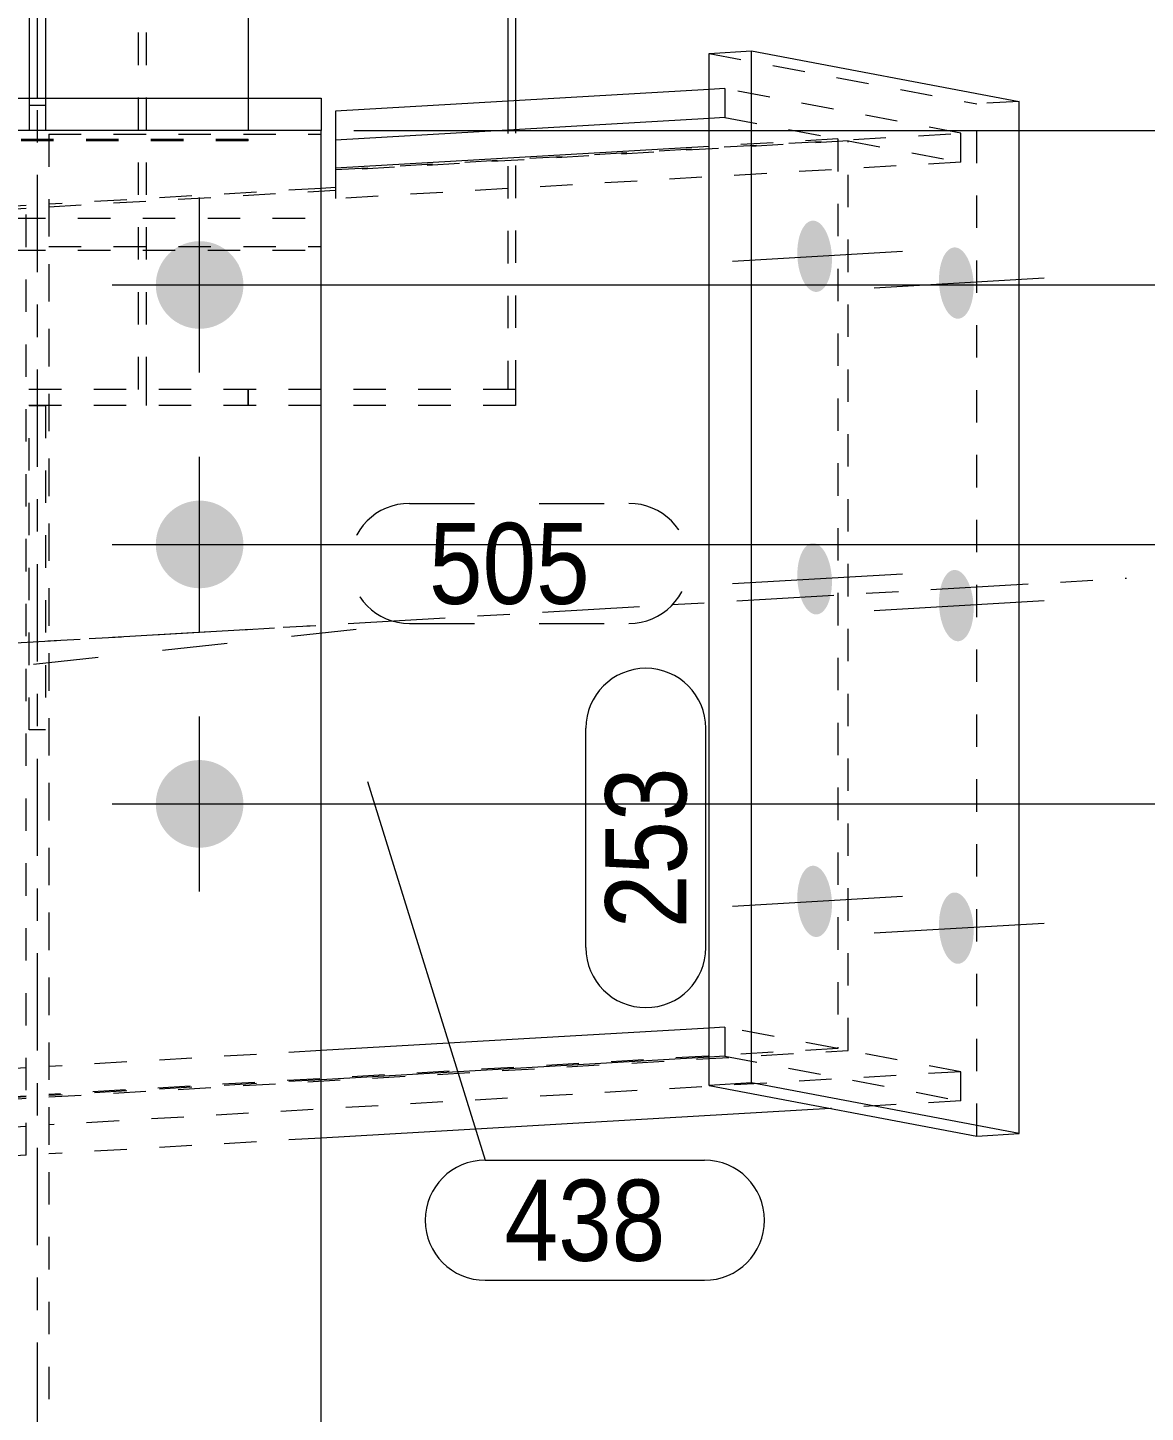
# Model space of a CAD drawing. Header units: millimetres. Extents: x 2 to 579, y 0 to 825.
# Drawn here: x 74.15 to 108.6, y 646.71 to 689.4 of the extents above; entities that cross this region are included whole.
import ezdxf

# ---------------------------------------------------------------- set-up
doc = ezdxf.new("R2010")
doc.units = ezdxf.units.MM
for name, pattern in [('XKITLINE00', [0]), ('XKITLINE01', [4, 1, -1, 1, -1]), ('XKITLINE02', [4, 2, -2]), ('XKITLINE03', [6, 3, -1, 1, -1])]:
    doc.linetypes.add(name, pattern=pattern)
for name, color, linetype, lineweight in [('Bolt', 3, 'Continuous', 0), ('Dimensions', 7, 'Continuous', 0), ('Part', 2, 'Continuous', 0), ('PartMark', 7, 'Continuous', 0)]:
    doc.layers.add(name, color=color, linetype=linetype, lineweight=lineweight)
doc.styles.add('ARIAL', font='ARIAL.TTF')

# ---------------------------------------------------------------- blocks, each defined once
blk = doc.blocks.new('*A41')
at = {"layer": 'Bolt'}
for points in [[(78.1, 681.499), (78.102, 681.532), (78.104, 681.566), (78.107, 681.599), (78.11, 681.631), (78.115, 681.664), (78.12, 681.697), (78.126, 681.73), (78.133, 681.762), (78.14, 681.794), (78.149, 681.826), (78.158, 681.858), (78.168, 681.89), (78.179, 681.921), (78.19, 681.952), (78.203, 681.983), (78.216, 682.013), (78.23, 682.043), (78.244, 682.073), (78.259, 682.103), (78.275, 682.132), (78.292, 682.16), (78.309, 682.188), (78.328, 682.216), (78.346, 682.244), (78.366, 682.27), (78.386, 682.297), (78.406, 682.323), (78.428, 682.348), (78.45, 682.373), (78.472, 682.397), (78.495, 682.421), (78.519, 682.444), (78.543, 682.466), (78.568, 682.488), (78.594, 682.51), (78.619, 682.53), (78.646, 682.551), (78.673, 682.57), (78.7, 682.589), (78.728, 682.607), (78.756, 682.624), (78.785, 682.641), (78.814, 682.657), (78.843, 682.672), (78.873, 682.687), (78.903, 682.7), (78.933, 682.713), (78.964, 682.726), (78.995, 682.737), (79.027, 682.748), (79.058, 682.758), (79.09, 682.767), (79.122, 682.776), (79.154, 682.783), (79.187, 682.79), (79.219, 682.796), (79.252, 682.802), (79.285, 682.806), (79.318, 682.81), (79.351, 682.813), (79.384, 682.815), (79.417, 682.816), (79.45, 682.816), (79.483, 682.816), (79.516, 682.815), (79.549, 682.813), (79.582, 682.81), (79.615, 682.806), (79.648, 682.802), (79.681, 682.796), (79.713, 682.79), (79.746, 682.783), (79.778, 682.776), (79.81, 682.767), (79.842, 682.758), (79.873, 682.748), (79.905, 682.737), (79.936, 682.726), (79.967, 682.713), (79.997, 682.7), (80.027, 682.687), (80.057, 682.672), (80.086, 682.657), (80.115, 682.641), (80.144, 682.624), (80.172, 682.607), (80.2, 682.589), (80.227, 682.57), (80.254, 682.551), (80.281, 682.53), (80.306, 682.51), (80.332, 682.488), (80.357, 682.466), (80.381, 682.444), (80.405, 682.421), (80.428, 682.397), (80.45, 682.373), (80.472, 682.348), (80.494, 682.323), (80.514, 682.297), (80.534, 682.27), (80.554, 682.244), (80.572, 682.216), (80.591, 682.188), (80.608, 682.16), (80.625, 682.132), (80.641, 682.103), (80.656, 682.073), (80.67, 682.043), (80.684, 682.013), (80.697, 681.983), (80.71, 681.952), (80.721, 681.921), (80.732, 681.89), (80.742, 681.858), (80.751, 681.826), (80.76, 681.794), (80.767, 681.762), (80.774, 681.73), (80.78, 681.697), (80.785, 681.664), (80.79, 681.631), (80.793, 681.599), (80.796, 681.566), (80.798, 681.532), (80.8, 681.499), (80.8, 681.466), (80.8, 681.433), (80.798, 681.4), (80.796, 681.367), (80.793, 681.334), (80.79, 681.301), (80.785, 681.268), (80.78, 681.235), (80.774, 681.203), (80.767, 681.17), (80.76, 681.138), (80.751, 681.106), (80.742, 681.074), (80.732, 681.043), (80.721, 681.011), (80.71, 680.98), (80.697, 680.95), (80.684, 680.919), (80.67, 680.889), (80.656, 680.859), (80.641, 680.83), (80.625, 680.801), (80.608, 680.772), (80.591, 680.744), (80.572, 680.716), (80.554, 680.689), (80.534, 680.662), (80.514, 680.636), (80.494, 680.61), (80.472, 680.584), (80.45, 680.56), (80.428, 680.535), (80.405, 680.512), (80.381, 680.488), (80.357, 680.466), (80.332, 680.444), (80.306, 680.423), (80.281, 680.402), (80.254, 680.382), (80.227, 680.362), (80.2, 680.344), (80.172, 680.326), (80.144, 680.308), (80.115, 680.292), (80.086, 680.276), (80.057, 680.26), (80.027, 680.246), (79.997, 680.232), (79.967, 680.219), (79.936, 680.207), (79.905, 680.195), (79.873, 680.184), (79.842, 680.174), (79.81, 680.165), (79.778, 680.157), (79.746, 680.149), (79.713, 680.142), (79.681, 680.136), (79.648, 680.131), (79.615, 680.126), (79.582, 680.123), (79.549, 680.12), (79.516, 680.118), (79.483, 680.117), (79.45, 680.116), (79.417, 680.117), (79.384, 680.118), (79.351, 680.12), (79.318, 680.123), (79.285, 680.126), (79.252, 680.131), (79.219, 680.136), (79.187, 680.142), (79.154, 680.149), (79.122, 680.157), (79.09, 680.165), (79.058, 680.174), (79.027, 680.184), (78.995, 680.195), (78.964, 680.207), (78.933, 680.219), (78.903, 680.232), (78.873, 680.246), (78.843, 680.26), (78.814, 680.276), (78.785, 680.292), (78.756, 680.308), (78.728, 680.326), (78.7, 680.344), (78.673, 680.362), (78.646, 680.382), (78.619, 680.402), (78.594, 680.423), (78.568, 680.444), (78.543, 680.466), (78.519, 680.488), (78.495, 680.512), (78.472, 680.535), (78.45, 680.56), (78.428, 680.584), (78.406, 680.61), (78.386, 680.636), (78.366, 680.662), (78.346, 680.689), (78.328, 680.716), (78.309, 680.744), (78.292, 680.772), (78.275, 680.801), (78.259, 680.83), (78.244, 680.859), (78.23, 680.889), (78.216, 680.919), (78.203, 680.95), (78.19, 680.98), (78.179, 681.011), (78.168, 681.043), (78.158, 681.074), (78.149, 681.106), (78.14, 681.138), (78.133, 681.17), (78.126, 681.203), (78.12, 681.235), (78.115, 681.268), (78.11, 681.301), (78.107, 681.334), (78.104, 681.367), (78.102, 681.4), (78.1, 681.433), (78.1, 681.466)], [(78.1, 673.499), (78.102, 673.532), (78.104, 673.566), (78.107, 673.599), (78.11, 673.631), (78.115, 673.664), (78.12, 673.697), (78.126, 673.73), (78.133, 673.762), (78.14, 673.794), (78.149, 673.826), (78.158, 673.858), (78.168, 673.89), (78.179, 673.921), (78.19, 673.952), (78.203, 673.983), (78.216, 674.013), (78.23, 674.043), (78.244, 674.073), (78.259, 674.103), (78.275, 674.132), (78.292, 674.16), (78.309, 674.188), (78.328, 674.216), (78.346, 674.244), (78.366, 674.27), (78.386, 674.297), (78.406, 674.323), (78.428, 674.348), (78.45, 674.373), (78.472, 674.397), (78.495, 674.421), (78.519, 674.444), (78.543, 674.466), (78.568, 674.488), (78.594, 674.51), (78.619, 674.53), (78.646, 674.551), (78.673, 674.57), (78.7, 674.589), (78.728, 674.607), (78.756, 674.624), (78.785, 674.641), (78.814, 674.657), (78.843, 674.672), (78.873, 674.687), (78.903, 674.7), (78.933, 674.713), (78.964, 674.726), (78.995, 674.737), (79.027, 674.748), (79.058, 674.758), (79.09, 674.767), (79.122, 674.776), (79.154, 674.783), (79.187, 674.79), (79.219, 674.796), (79.252, 674.802), (79.285, 674.806), (79.318, 674.81), (79.351, 674.813), (79.384, 674.815), (79.417, 674.816), (79.45, 674.816), (79.483, 674.816), (79.516, 674.815), (79.549, 674.813), (79.582, 674.81), (79.615, 674.806), (79.648, 674.802), (79.681, 674.796), (79.713, 674.79), (79.746, 674.783), (79.778, 674.776), (79.81, 674.767), (79.842, 674.758), (79.873, 674.748), (79.905, 674.737), (79.936, 674.726), (79.967, 674.713), (79.997, 674.7), (80.027, 674.687), (80.057, 674.672), (80.086, 674.657), (80.115, 674.641), (80.144, 674.624), (80.172, 674.607), (80.2, 674.589), (80.227, 674.57), (80.254, 674.551), (80.281, 674.53), (80.306, 674.51), (80.332, 674.488), (80.357, 674.466), (80.381, 674.444), (80.405, 674.421), (80.428, 674.397), (80.45, 674.373), (80.472, 674.348), (80.494, 674.323), (80.514, 674.297), (80.534, 674.27), (80.554, 674.244), (80.572, 674.216), (80.591, 674.188), (80.608, 674.16), (80.625, 674.132), (80.641, 674.103), (80.656, 674.073), (80.67, 674.043), (80.684, 674.013), (80.697, 673.983), (80.71, 673.952), (80.721, 673.921), (80.732, 673.89), (80.742, 673.858), (80.751, 673.826), (80.76, 673.794), (80.767, 673.762), (80.774, 673.73), (80.78, 673.697), (80.785, 673.664), (80.79, 673.631), (80.793, 673.599), (80.796, 673.566), (80.798, 673.532), (80.8, 673.499), (80.8, 673.466), (80.8, 673.433), (80.798, 673.4), (80.796, 673.367), (80.793, 673.334), (80.79, 673.301), (80.785, 673.268), (80.78, 673.235), (80.774, 673.203), (80.767, 673.17), (80.76, 673.138), (80.751, 673.106), (80.742, 673.074), (80.732, 673.043), (80.721, 673.011), (80.71, 672.98), (80.697, 672.95), (80.684, 672.919), (80.67, 672.889), (80.656, 672.859), (80.641, 672.83), (80.625, 672.801), (80.608, 672.772), (80.591, 672.744), (80.572, 672.716), (80.554, 672.689), (80.534, 672.662), (80.514, 672.636), (80.494, 672.61), (80.472, 672.584), (80.45, 672.56), (80.428, 672.535), (80.405, 672.512), (80.381, 672.488), (80.357, 672.466), (80.332, 672.444), (80.306, 672.423), (80.281, 672.402), (80.254, 672.382), (80.227, 672.362), (80.2, 672.344), (80.172, 672.326), (80.144, 672.308), (80.115, 672.292), (80.086, 672.276), (80.057, 672.26), (80.027, 672.246), (79.997, 672.232), (79.967, 672.219), (79.936, 672.207), (79.905, 672.195), (79.873, 672.184), (79.842, 672.174), (79.81, 672.165), (79.778, 672.157), (79.746, 672.149), (79.713, 672.142), (79.681, 672.136), (79.648, 672.131), (79.615, 672.126), (79.582, 672.123), (79.549, 672.12), (79.516, 672.118), (79.483, 672.117), (79.45, 672.116), (79.417, 672.117), (79.384, 672.118), (79.351, 672.12), (79.318, 672.123), (79.285, 672.126), (79.252, 672.131), (79.219, 672.136), (79.187, 672.142), (79.154, 672.149), (79.122, 672.157), (79.09, 672.165), (79.058, 672.174), (79.027, 672.184), (78.995, 672.195), (78.964, 672.207), (78.933, 672.219), (78.903, 672.232), (78.873, 672.246), (78.843, 672.26), (78.814, 672.276), (78.785, 672.292), (78.756, 672.308), (78.728, 672.326), (78.7, 672.344), (78.673, 672.362), (78.646, 672.382), (78.619, 672.402), (78.594, 672.423), (78.568, 672.444), (78.543, 672.466), (78.519, 672.488), (78.495, 672.512), (78.472, 672.535), (78.45, 672.56), (78.428, 672.584), (78.406, 672.61), (78.386, 672.636), (78.366, 672.662), (78.346, 672.689), (78.328, 672.716), (78.309, 672.744), (78.292, 672.772), (78.275, 672.801), (78.259, 672.83), (78.244, 672.859), (78.23, 672.889), (78.216, 672.919), (78.203, 672.95), (78.19, 672.98), (78.179, 673.011), (78.168, 673.043), (78.158, 673.074), (78.149, 673.106), (78.14, 673.138), (78.133, 673.17), (78.126, 673.203), (78.12, 673.235), (78.115, 673.268), (78.11, 673.301), (78.107, 673.334), (78.104, 673.367), (78.102, 673.4), (78.1, 673.433), (78.1, 673.466)], [(78.1, 665.499), (78.102, 665.532), (78.104, 665.566), (78.107, 665.599), (78.11, 665.631), (78.115, 665.664), (78.12, 665.697), (78.126, 665.73), (78.133, 665.762), (78.14, 665.794), (78.149, 665.826), (78.158, 665.858), (78.168, 665.89), (78.179, 665.921), (78.19, 665.952), (78.203, 665.983), (78.216, 666.013), (78.23, 666.043), (78.244, 666.073), (78.259, 666.103), (78.275, 666.132), (78.292, 666.16), (78.309, 666.188), (78.328, 666.216), (78.346, 666.244), (78.366, 666.27), (78.386, 666.297), (78.406, 666.323), (78.428, 666.348), (78.45, 666.373), (78.472, 666.397), (78.495, 666.421), (78.519, 666.444), (78.543, 666.466), (78.568, 666.488), (78.594, 666.51), (78.619, 666.53), (78.646, 666.551), (78.673, 666.57), (78.7, 666.589), (78.728, 666.607), (78.756, 666.624), (78.785, 666.641), (78.814, 666.657), (78.843, 666.672), (78.873, 666.687), (78.903, 666.7), (78.933, 666.713), (78.964, 666.726), (78.995, 666.737), (79.027, 666.748), (79.058, 666.758), (79.09, 666.767), (79.122, 666.776), (79.154, 666.783), (79.187, 666.79), (79.219, 666.796), (79.252, 666.802), (79.285, 666.806), (79.318, 666.81), (79.351, 666.813), (79.384, 666.815), (79.417, 666.816), (79.45, 666.816), (79.483, 666.816), (79.516, 666.815), (79.549, 666.813), (79.582, 666.81), (79.615, 666.806), (79.648, 666.802), (79.681, 666.796), (79.713, 666.79), (79.746, 666.783), (79.778, 666.776), (79.81, 666.767), (79.842, 666.758), (79.873, 666.748), (79.905, 666.737), (79.936, 666.726), (79.967, 666.713), (79.997, 666.7), (80.027, 666.687), (80.057, 666.672), (80.086, 666.657), (80.115, 666.641), (80.144, 666.624), (80.172, 666.607), (80.2, 666.589), (80.227, 666.57), (80.254, 666.551), (80.281, 666.53), (80.306, 666.51), (80.332, 666.488), (80.357, 666.466), (80.381, 666.444), (80.405, 666.421), (80.428, 666.397), (80.45, 666.373), (80.472, 666.348), (80.494, 666.323), (80.514, 666.297), (80.534, 666.27), (80.554, 666.244), (80.572, 666.216), (80.591, 666.188), (80.608, 666.16), (80.625, 666.132), (80.641, 666.103), (80.656, 666.073), (80.67, 666.043), (80.684, 666.013), (80.697, 665.983), (80.71, 665.952), (80.721, 665.921), (80.732, 665.89), (80.742, 665.858), (80.751, 665.826), (80.76, 665.794), (80.767, 665.762), (80.774, 665.73), (80.78, 665.697), (80.785, 665.664), (80.79, 665.631), (80.793, 665.599), (80.796, 665.566), (80.798, 665.532), (80.8, 665.499), (80.8, 665.466), (80.8, 665.433), (80.798, 665.4), (80.796, 665.367), (80.793, 665.334), (80.79, 665.301), (80.785, 665.268), (80.78, 665.235), (80.774, 665.203), (80.767, 665.17), (80.76, 665.138), (80.751, 665.106), (80.742, 665.074), (80.732, 665.043), (80.721, 665.011), (80.71, 664.98), (80.697, 664.95), (80.684, 664.919), (80.67, 664.889), (80.656, 664.859), (80.641, 664.83), (80.625, 664.801), (80.608, 664.772), (80.591, 664.744), (80.572, 664.716), (80.554, 664.689), (80.534, 664.662), (80.514, 664.636), (80.494, 664.61), (80.472, 664.584), (80.45, 664.56), (80.428, 664.535), (80.405, 664.512), (80.381, 664.488), (80.357, 664.466), (80.332, 664.444), (80.306, 664.423), (80.281, 664.402), (80.254, 664.382), (80.227, 664.362), (80.2, 664.344), (80.172, 664.326), (80.144, 664.308), (80.115, 664.292), (80.086, 664.276), (80.057, 664.26), (80.027, 664.246), (79.997, 664.232), (79.967, 664.219), (79.936, 664.207), (79.905, 664.195), (79.873, 664.184), (79.842, 664.174), (79.81, 664.165), (79.778, 664.157), (79.746, 664.149), (79.713, 664.142), (79.681, 664.136), (79.648, 664.131), (79.615, 664.126), (79.582, 664.123), (79.549, 664.12), (79.516, 664.118), (79.483, 664.117), (79.45, 664.116), (79.417, 664.117), (79.384, 664.118), (79.351, 664.12), (79.318, 664.123), (79.285, 664.126), (79.252, 664.131), (79.219, 664.136), (79.187, 664.142), (79.154, 664.149), (79.122, 664.157), (79.09, 664.165), (79.058, 664.174), (79.027, 664.184), (78.995, 664.195), (78.964, 664.207), (78.933, 664.219), (78.903, 664.232), (78.873, 664.246), (78.843, 664.26), (78.814, 664.276), (78.785, 664.292), (78.756, 664.308), (78.728, 664.326), (78.7, 664.344), (78.673, 664.362), (78.646, 664.382), (78.619, 664.402), (78.594, 664.423), (78.568, 664.444), (78.543, 664.466), (78.519, 664.488), (78.495, 664.512), (78.472, 664.535), (78.45, 664.56), (78.428, 664.584), (78.406, 664.61), (78.386, 664.636), (78.366, 664.662), (78.346, 664.689), (78.328, 664.716), (78.309, 664.744), (78.292, 664.772), (78.275, 664.801), (78.259, 664.83), (78.244, 664.859), (78.23, 664.889), (78.216, 664.919), (78.203, 664.95), (78.19, 664.98), (78.179, 665.011), (78.168, 665.043), (78.158, 665.074), (78.149, 665.106), (78.14, 665.138), (78.133, 665.17), (78.126, 665.203), (78.12, 665.235), (78.115, 665.268), (78.11, 665.301), (78.107, 665.334), (78.104, 665.367), (78.102, 665.4), (78.1, 665.433), (78.1, 665.466)]]:
    blk.add_hatch(color=3, dxfattribs=at).paths.add_polyline_path(points, flags=17)
at = {"layer": 'Bolt', "color": 3, "linetype": 'XKITLINE00', "lineweight": 0}
for p, q in [((79.45, 678.766), (79.45, 684.166)), ((76.75, 681.466), (82.15, 681.466)), ((79.45, 670.766), (79.45, 676.166)), ((76.75, 673.466), (82.15, 673.466)), ((79.45, 662.766), (79.45, 668.166)), ((76.75, 665.466), (82.15, 665.466))]:
    blk.add_line(p, q, dxfattribs=at)
blk = doc.blocks.new('*A52')
at = {"layer": 'Bolt'}
for points in [[(97.876, 682.374), (97.875, 682.428), (97.875, 682.481), (97.877, 682.535), (97.879, 682.588), (97.883, 682.64), (97.888, 682.692), (97.895, 682.742), (97.903, 682.792), (97.911, 682.841), (97.922, 682.889), (97.933, 682.935), (97.945, 682.98), (97.959, 683.023), (97.973, 683.065), (97.989, 683.105), (98.006, 683.144), (98.023, 683.18), (98.042, 683.214), (98.061, 683.247), (98.082, 683.277), (98.103, 683.305), (98.125, 683.33), (98.147, 683.353), (98.17, 683.374), (98.194, 683.393), (98.218, 683.408), (98.243, 683.422), (98.268, 683.432), (98.293, 683.441), (98.319, 683.446), (98.345, 683.449), (98.371, 683.449), (98.397, 683.447), (98.423, 683.441), (98.45, 683.434), (98.476, 683.423), (98.502, 683.411), (98.527, 683.395), (98.553, 683.377), (98.578, 683.357), (98.602, 683.334), (98.627, 683.308), (98.65, 683.281), (98.673, 683.251), (98.696, 683.219), (98.718, 683.185), (98.739, 683.149), (98.759, 683.111), (98.778, 683.071), (98.797, 683.03), (98.814, 682.986), (98.831, 682.942), (98.846, 682.896), (98.861, 682.848), (98.874, 682.799), (98.886, 682.75), (98.898, 682.699), (98.908, 682.647), (98.916, 682.595), (98.924, 682.542), (98.93, 682.489), (98.935, 682.435), (98.939, 682.382), (98.941, 682.328), (98.943, 682.274), (98.943, 682.22), (98.941, 682.167), (98.939, 682.114), (98.935, 682.061), (98.93, 682.01), (98.923, 681.959), (98.915, 681.909), (98.907, 681.86), (98.896, 681.813), (98.885, 681.766), (98.873, 681.721), (98.859, 681.678), (98.845, 681.636), (98.829, 681.596), (98.812, 681.558), (98.795, 681.521), (98.776, 681.487), (98.757, 681.455), (98.736, 681.425), (98.715, 681.397), (98.693, 681.371), (98.671, 681.348), (98.648, 681.327), (98.624, 681.309), (98.6, 681.293), (98.575, 681.28), (98.55, 681.269), (98.525, 681.261), (98.499, 681.255), (98.473, 681.253), (98.447, 681.252), (98.421, 681.255), (98.394, 681.26), (98.368, 681.268), (98.342, 681.278), (98.316, 681.291), (98.291, 681.306), (98.265, 681.324), (98.24, 681.345), (98.216, 681.368), (98.191, 681.393), (98.168, 681.42), (98.145, 681.45), (98.122, 681.482), (98.1, 681.516), (98.079, 681.552), (98.059, 681.59), (98.04, 681.63), (98.021, 681.672), (98.004, 681.715), (97.987, 681.76), (97.972, 681.806), (97.957, 681.853), (97.944, 681.902), (97.931, 681.952), (97.92, 682.002), (97.91, 682.054), (97.902, 682.106), (97.894, 682.159), (97.888, 682.212), (97.883, 682.266), (97.879, 682.32)], [(102.244, 681.548), (102.243, 681.602), (102.243, 681.656), (102.244, 681.709), (102.247, 681.762), (102.251, 681.815), (102.256, 681.866), (102.263, 681.917), (102.27, 681.967), (102.279, 682.016), (102.289, 682.063), (102.301, 682.11), (102.313, 682.155), (102.326, 682.198), (102.341, 682.24), (102.357, 682.28), (102.373, 682.318), (102.391, 682.355), (102.41, 682.389), (102.429, 682.421), (102.449, 682.451), (102.471, 682.479), (102.492, 682.505), (102.515, 682.528), (102.538, 682.549), (102.562, 682.567), (102.586, 682.583), (102.611, 682.596), (102.636, 682.607), (102.661, 682.615), (102.687, 682.621), (102.713, 682.623), (102.739, 682.624), (102.765, 682.621), (102.791, 682.616), (102.817, 682.608), (102.844, 682.598), (102.869, 682.585), (102.895, 682.57), (102.92, 682.552), (102.946, 682.531), (102.97, 682.508), (102.994, 682.483), (103.018, 682.455), (103.041, 682.426), (103.064, 682.394), (103.085, 682.36), (103.106, 682.324), (103.127, 682.286), (103.146, 682.246), (103.164, 682.204), (103.182, 682.161), (103.198, 682.116), (103.214, 682.07), (103.229, 682.023), (103.242, 681.974), (103.254, 681.924), (103.265, 681.874), (103.275, 681.822), (103.284, 681.77), (103.292, 681.717), (103.298, 681.664), (103.303, 681.61), (103.307, 681.556), (103.309, 681.502), (103.31, 681.448), (103.31, 681.395), (103.309, 681.341), (103.306, 681.288), (103.302, 681.236), (103.297, 681.184), (103.291, 681.134), (103.283, 681.084), (103.274, 681.035), (103.264, 680.987), (103.253, 680.941), (103.241, 680.896), (103.227, 680.852), (103.212, 680.811), (103.197, 680.771), (103.18, 680.732), (103.162, 680.696), (103.144, 680.662), (103.124, 680.629), (103.104, 680.599), (103.083, 680.571), (103.061, 680.546), (103.039, 680.523), (103.015, 680.502), (102.992, 680.483), (102.968, 680.468), (102.943, 680.454), (102.918, 680.444), (102.892, 680.435), (102.867, 680.43), (102.841, 680.427), (102.815, 680.427), (102.788, 680.429), (102.762, 680.434), (102.736, 680.442), (102.71, 680.453), (102.684, 680.465), (102.658, 680.481), (102.633, 680.499), (102.608, 680.519), (102.583, 680.542), (102.559, 680.568), (102.535, 680.595), (102.512, 680.625), (102.49, 680.657), (102.468, 680.691), (102.447, 680.727), (102.427, 680.765), (102.408, 680.805), (102.389, 680.846), (102.372, 680.89), (102.355, 680.934), (102.339, 680.98), (102.325, 681.028), (102.312, 681.077), (102.299, 681.126), (102.288, 681.177), (102.278, 681.229), (102.269, 681.281), (102.262, 681.334), (102.256, 681.387), (102.251, 681.441), (102.247, 681.494)], [(97.876, 672.429), (97.875, 672.483), (97.875, 672.536), (97.877, 672.59), (97.879, 672.643), (97.883, 672.695), (97.888, 672.747), (97.895, 672.798), (97.903, 672.847), (97.911, 672.896), (97.922, 672.944), (97.933, 672.99), (97.945, 673.035), (97.959, 673.079), (97.973, 673.12), (97.989, 673.161), (98.006, 673.199), (98.023, 673.235), (98.042, 673.27), (98.061, 673.302), (98.082, 673.332), (98.103, 673.36), (98.125, 673.385), (98.147, 673.409), (98.17, 673.429), (98.194, 673.448), (98.218, 673.464), (98.243, 673.477), (98.268, 673.488), (98.293, 673.496), (98.319, 673.501), (98.345, 673.504), (98.371, 673.504), (98.397, 673.502), (98.423, 673.497), (98.45, 673.489), (98.476, 673.479), (98.502, 673.466), (98.527, 673.45), (98.553, 673.432), (98.578, 673.412), (98.602, 673.389), (98.627, 673.364), (98.65, 673.336), (98.673, 673.306), (98.696, 673.274), (98.718, 673.24), (98.739, 673.204), (98.759, 673.166), (98.778, 673.126), (98.797, 673.085), (98.814, 673.042), (98.831, 672.997), (98.846, 672.951), (98.861, 672.903), (98.874, 672.855), (98.886, 672.805), (98.898, 672.754), (98.908, 672.703), (98.916, 672.65), (98.924, 672.598), (98.93, 672.544), (98.935, 672.491), (98.939, 672.437), (98.941, 672.383), (98.943, 672.329), (98.943, 672.275), (98.941, 672.222), (98.939, 672.169), (98.935, 672.117), (98.93, 672.065), (98.923, 672.014), (98.915, 671.964), (98.907, 671.915), (98.896, 671.868), (98.885, 671.821), (98.873, 671.776), (98.859, 671.733), (98.845, 671.691), (98.829, 671.651), (98.812, 671.613), (98.795, 671.577), (98.776, 671.542), (98.757, 671.51), (98.736, 671.48), (98.715, 671.452), (98.693, 671.426), (98.671, 671.403), (98.648, 671.382), (98.624, 671.364), (98.6, 671.348), (98.575, 671.335), (98.55, 671.324), (98.525, 671.316), (98.499, 671.311), (98.473, 671.308), (98.447, 671.308), (98.421, 671.31), (98.394, 671.315), (98.368, 671.323), (98.342, 671.333), (98.316, 671.346), (98.291, 671.362), (98.265, 671.38), (98.24, 671.4), (98.216, 671.423), (98.191, 671.448), (98.168, 671.476), (98.145, 671.505), (98.122, 671.537), (98.1, 671.571), (98.079, 671.608), (98.059, 671.646), (98.04, 671.685), (98.021, 671.727), (98.004, 671.77), (97.987, 671.815), (97.972, 671.861), (97.957, 671.908), (97.944, 671.957), (97.931, 672.007), (97.92, 672.058), (97.91, 672.109), (97.902, 672.161), (97.894, 672.214), (97.888, 672.268), (97.883, 672.321), (97.879, 672.375)], [(102.244, 671.604), (102.243, 671.657), (102.243, 671.711), (102.244, 671.764), (102.247, 671.817), (102.251, 671.87), (102.256, 671.921), (102.263, 671.972), (102.27, 672.022), (102.279, 672.071), (102.289, 672.119), (102.301, 672.165), (102.313, 672.21), (102.326, 672.253), (102.341, 672.295), (102.357, 672.335), (102.373, 672.373), (102.391, 672.41), (102.41, 672.444), (102.429, 672.476), (102.449, 672.506), (102.471, 672.534), (102.492, 672.56), (102.515, 672.583), (102.538, 672.604), (102.562, 672.622), (102.586, 672.638), (102.611, 672.651), (102.636, 672.662), (102.661, 672.67), (102.687, 672.676), (102.713, 672.679), (102.739, 672.679), (102.765, 672.676), (102.791, 672.671), (102.817, 672.663), (102.844, 672.653), (102.869, 672.64), (102.895, 672.625), (102.92, 672.607), (102.946, 672.586), (102.97, 672.563), (102.994, 672.538), (103.018, 672.511), (103.041, 672.481), (103.064, 672.449), (103.085, 672.415), (103.106, 672.379), (103.127, 672.341), (103.146, 672.301), (103.164, 672.259), (103.182, 672.216), (103.198, 672.171), (103.214, 672.125), (103.229, 672.078), (103.242, 672.029), (103.254, 671.979), (103.265, 671.929), (103.275, 671.877), (103.284, 671.825), (103.292, 671.772), (103.298, 671.719), (103.303, 671.665), (103.307, 671.611), (103.309, 671.557), (103.31, 671.504), (103.31, 671.45), (103.309, 671.396), (103.306, 671.344), (103.302, 671.291), (103.297, 671.24), (103.291, 671.189), (103.283, 671.139), (103.274, 671.09), (103.264, 671.042), (103.253, 670.996), (103.241, 670.951), (103.227, 670.908), (103.212, 670.866), (103.197, 670.826), (103.18, 670.787), (103.162, 670.751), (103.144, 670.717), (103.124, 670.685), (103.104, 670.654), (103.083, 670.627), (103.061, 670.601), (103.039, 670.578), (103.015, 670.557), (102.992, 670.539), (102.968, 670.523), (102.943, 670.509), (102.918, 670.499), (102.892, 670.491), (102.867, 670.485), (102.841, 670.482), (102.815, 670.482), (102.788, 670.485), (102.762, 670.49), (102.736, 670.497), (102.71, 670.508), (102.684, 670.521), (102.658, 670.536), (102.633, 670.554), (102.608, 670.575), (102.583, 670.597), (102.559, 670.623), (102.535, 670.65), (102.512, 670.68), (102.49, 670.712), (102.468, 670.746), (102.447, 670.782), (102.427, 670.82), (102.408, 670.86), (102.389, 670.901), (102.372, 670.945), (102.355, 670.989), (102.339, 671.036), (102.325, 671.083), (102.312, 671.132), (102.299, 671.181), (102.288, 671.232), (102.278, 671.284), (102.269, 671.336), (102.262, 671.389), (102.256, 671.442), (102.251, 671.496), (102.247, 671.55)], [(97.876, 662.484), (97.875, 662.538), (97.875, 662.592), (97.877, 662.645), (97.879, 662.698), (97.883, 662.75), (97.888, 662.802), (97.895, 662.853), (97.903, 662.903), (97.911, 662.951), (97.922, 662.999), (97.933, 663.045), (97.945, 663.09), (97.959, 663.134), (97.973, 663.176), (97.989, 663.216), (98.006, 663.254), (98.023, 663.29), (98.042, 663.325), (98.061, 663.357), (98.082, 663.387), (98.103, 663.415), (98.125, 663.441), (98.147, 663.464), (98.17, 663.485), (98.194, 663.503), (98.218, 663.519), (98.243, 663.532), (98.268, 663.543), (98.293, 663.551), (98.319, 663.556), (98.345, 663.559), (98.371, 663.559), (98.397, 663.557), (98.423, 663.552), (98.45, 663.544), (98.476, 663.534), (98.502, 663.521), (98.527, 663.505), (98.553, 663.487), (98.578, 663.467), (98.602, 663.444), (98.627, 663.419), (98.65, 663.391), (98.673, 663.361), (98.696, 663.329), (98.718, 663.295), (98.739, 663.259), (98.759, 663.221), (98.778, 663.182), (98.797, 663.14), (98.814, 663.097), (98.831, 663.052), (98.846, 663.006), (98.861, 662.958), (98.874, 662.91), (98.886, 662.86), (98.898, 662.809), (98.908, 662.758), (98.916, 662.706), (98.924, 662.653), (98.93, 662.599), (98.935, 662.546), (98.939, 662.492), (98.941, 662.438), (98.943, 662.384), (98.943, 662.33), (98.941, 662.277), (98.939, 662.224), (98.935, 662.172), (98.93, 662.12), (98.923, 662.069), (98.915, 662.019), (98.907, 661.971), (98.896, 661.923), (98.885, 661.877), (98.873, 661.832), (98.859, 661.788), (98.845, 661.746), (98.829, 661.706), (98.812, 661.668), (98.795, 661.632), (98.776, 661.597), (98.757, 661.565), (98.736, 661.535), (98.715, 661.507), (98.693, 661.482), (98.671, 661.458), (98.648, 661.437), (98.624, 661.419), (98.6, 661.403), (98.575, 661.39), (98.55, 661.379), (98.525, 661.371), (98.499, 661.366), (98.473, 661.363), (98.447, 661.363), (98.421, 661.365), (98.394, 661.37), (98.368, 661.378), (98.342, 661.388), (98.316, 661.401), (98.291, 661.417), (98.265, 661.435), (98.24, 661.455), (98.216, 661.478), (98.191, 661.503), (98.168, 661.531), (98.145, 661.561), (98.122, 661.593), (98.1, 661.627), (98.079, 661.663), (98.059, 661.701), (98.04, 661.741), (98.021, 661.782), (98.004, 661.825), (97.987, 661.87), (97.972, 661.916), (97.957, 661.964), (97.944, 662.012), (97.931, 662.062), (97.92, 662.113), (97.91, 662.164), (97.902, 662.217), (97.894, 662.269), (97.888, 662.323), (97.883, 662.376), (97.879, 662.43)], [(102.244, 661.659), (102.243, 661.713), (102.243, 661.766), (102.244, 661.82), (102.247, 661.872), (102.251, 661.925), (102.256, 661.977), (102.263, 662.027), (102.27, 662.077), (102.279, 662.126), (102.289, 662.174), (102.301, 662.22), (102.313, 662.265), (102.326, 662.308), (102.341, 662.35), (102.357, 662.39), (102.373, 662.429), (102.391, 662.465), (102.41, 662.499), (102.429, 662.532), (102.449, 662.562), (102.471, 662.59), (102.492, 662.615), (102.515, 662.638), (102.538, 662.659), (102.562, 662.678), (102.586, 662.693), (102.611, 662.707), (102.636, 662.717), (102.661, 662.725), (102.687, 662.731), (102.713, 662.734), (102.739, 662.734), (102.765, 662.731), (102.791, 662.726), (102.817, 662.719), (102.844, 662.708), (102.869, 662.695), (102.895, 662.68), (102.92, 662.662), (102.946, 662.642), (102.97, 662.619), (102.994, 662.593), (103.018, 662.566), (103.041, 662.536), (103.064, 662.504), (103.085, 662.47), (103.106, 662.434), (103.127, 662.396), (103.146, 662.356), (103.164, 662.315), (103.182, 662.271), (103.198, 662.227), (103.214, 662.18), (103.229, 662.133), (103.242, 662.084), (103.254, 662.035), (103.265, 661.984), (103.275, 661.932), (103.284, 661.88), (103.292, 661.827), (103.298, 661.774), (103.303, 661.72), (103.307, 661.666), (103.309, 661.613), (103.31, 661.559), (103.31, 661.505), (103.309, 661.452), (103.306, 661.399), (103.302, 661.346), (103.297, 661.295), (103.291, 661.244), (103.283, 661.194), (103.274, 661.145), (103.264, 661.098), (103.253, 661.051), (103.241, 661.006), (103.227, 660.963), (103.212, 660.921), (103.197, 660.881), (103.18, 660.843), (103.162, 660.806), (103.144, 660.772), (103.124, 660.74), (103.104, 660.71), (103.083, 660.682), (103.061, 660.656), (103.039, 660.633), (103.015, 660.612), (102.992, 660.594), (102.968, 660.578), (102.943, 660.565), (102.918, 660.554), (102.892, 660.546), (102.867, 660.54), (102.841, 660.537), (102.815, 660.537), (102.788, 660.54), (102.762, 660.545), (102.736, 660.553), (102.71, 660.563), (102.684, 660.576), (102.658, 660.591), (102.633, 660.609), (102.608, 660.63), (102.583, 660.653), (102.559, 660.678), (102.535, 660.705), (102.512, 660.735), (102.49, 660.767), (102.468, 660.801), (102.447, 660.837), (102.427, 660.875), (102.408, 660.915), (102.389, 660.957), (102.372, 661), (102.355, 661.045), (102.339, 661.091), (102.325, 661.138), (102.312, 661.187), (102.299, 661.237), (102.288, 661.287), (102.278, 661.339), (102.269, 661.391), (102.262, 661.444), (102.256, 661.497), (102.251, 661.551), (102.247, 661.605)]]:
    blk.add_hatch(color=3, dxfattribs=at).paths.add_polyline_path(points, flags=17)
at = {"layer": 'Bolt', "color": 3, "linetype": 'XKITLINE00', "lineweight": 0}
for p, q in [((95.873, 682.203), (101.119, 682.509)), ((100.241, 681.378), (105.487, 681.683)), ((95.873, 672.258), (101.119, 672.564)), ((100.241, 671.433), (105.487, 671.738)), ((95.873, 662.313), (101.119, 662.619)), ((100.241, 661.488), (105.487, 661.793))]:
    blk.add_line(p, q, dxfattribs=at)
blk = doc.blocks.new('*A53')
at = {"layer": 'Part', "color": 7, "linetype": 'XKITLINE03', "lineweight": 0}
blk.add_line((74.45, 585.86), (74.45, 694.383), dxfattribs=at)
at = {"layer": 'Part', "color": 2, "linetype": 'XKITLINE00', "lineweight": 0}
for p, q in [((83.2, 686.229), (65.7, 686.229)), ((83.2, 585.86), (83.2, 686.229))]:
    blk.add_line(p, q, dxfattribs=at)
at = {"layer": 'Part', "color": 7, "linetype": 'XKITLINE01', "lineweight": 0}
for p, q in [((74.8, 686.113), (74.8, 585.86)), ((74.8, 686.113), (83.2, 686.113)), ((74.8, 682.653), (83.2, 682.653)), ((65.7, 682.537), (83.2, 682.537))]:
    blk.add_line(p, q, dxfattribs=at)
blk = doc.blocks.new('*A54')
at = {"layer": 'Part', "color": 7, "linetype": 'XKITLINE01', "lineweight": 0}
for p, q in [((80.95, 698.197), (77.567, 698.197)), ((77.567, 678.247), (77.567, 698.197)), ((77.809, 678.247), (77.809, 698.197)), ((88.948, 687.132), (88.948, 678.247)), ((89.19, 687.146), (89.19, 678.247)), ((89.19, 678.247), (77.567, 678.247))]:
    blk.add_line(p, q, dxfattribs=at)
at = {"layer": 'Part', "color": 2, "linetype": 'XKITLINE00', "lineweight": 0}
for p, q in [((89.19, 698.197), (80.95, 698.197)), ((88.948, 698.197), (88.948, 687.132)), ((89.19, 698.197), (89.19, 687.146))]:
    blk.add_line(p, q, dxfattribs=at)
blk = doc.blocks.new('*A55')
at = {"layer": 'Part', "color": 7, "linetype": 'XKITLINE01', "lineweight": 0}
for p, q in [((74.2, 667.747), (74.2, 677.748)), ((74.2, 677.748), (74.7, 677.748)), ((74.2, 677.747), (74.7, 677.747)), ((74.7, 677.748), (74.7, 667.747)), ((74.7, 667.747), (74.2, 667.747))]:
    blk.add_line(p, q, dxfattribs=at)
blk = doc.blocks.new('*A56')
at = {"layer": 'Part', "color": 7, "linetype": 'XKITLINE01', "lineweight": 0}
for p, q in [((89.19, 678.247), (67.95, 678.247)), ((67.95, 678.247), (67.95, 677.747)), ((67.95, 677.747), (67.95, 678.247)), ((77.809, 677.747), (77.809, 678.247)), ((80.95, 678.247), (80.95, 677.747)), ((80.95, 677.747), (80.95, 678.247)), ((89.19, 678.247), (89.19, 677.747)), ((89.19, 677.747), (67.95, 677.747))]:
    blk.add_line(p, q, dxfattribs=at)
blk = doc.blocks.new('*A57')
at = {"layer": 'Part', "color": 2, "linetype": 'XKITLINE00', "lineweight": 0}
for p, q in [((65.7, 687.223), (65.7, 686.229)), ((65.7, 687.223), (83.2, 687.223)), ((83.2, 687.223), (83.2, 686.229)), ((83.2, 686.229), (65.7, 686.229))]:
    blk.add_line(p, q, dxfattribs=at)
at = {"layer": 'Part', "color": 7, "linetype": 'XKITLINE01', "lineweight": 0}
for p, q in [((65.7, 686.229), (65.7, 682.537)), ((83.2, 682.537), (83.2, 686.229)), ((65.7, 683.531), (83.2, 683.531)), ((65.7, 682.537), (83.2, 682.537))]:
    blk.add_line(p, q, dxfattribs=at)
blk = doc.blocks.new('*A61')
at = {"layer": 'Part', "color": 2, "linetype": 'XKITLINE00', "lineweight": 0}
for p, q in [((67.95, 687.223), (67.95, 703.867)), ((67.95, 703.867), (80.95, 703.867)), ((80.95, 703.867), (80.95, 687.223))]:
    blk.add_line(p, q, dxfattribs=at)
at = {"layer": 'Part', "color": 7, "linetype": 'XKITLINE01', "lineweight": 0}
for p, q in [((67.95, 703.814), (80.95, 703.814)), ((67.95, 687.223), (67.95, 685.914)), ((80.95, 687.223), (80.95, 685.914)), ((67.95, 685.966), (80.95, 685.966)), ((67.95, 685.914), (67.95, 685.966)), ((80.95, 685.914), (67.95, 685.914)), ((80.95, 685.914), (80.95, 685.966))]:
    blk.add_line(p, q, dxfattribs=at)
blk = doc.blocks.new('*A62')
at = {"layer": 'Part', "color": 2, "linetype": 'XKITLINE00', "lineweight": 0}
for p, q in [((74.2, 695.911), (74.2, 687.223)), ((74.2, 695.911), (74.7, 695.911)), ((74.7, 695.911), (74.7, 687.223))]:
    blk.add_line(p, q, dxfattribs=at)
at = {"layer": 'Part', "color": 7, "linetype": 'XKITLINE01', "lineweight": 0}
for p, q in [((74.2, 687.223), (74.2, 685.966)), ((74.2, 687.015), (74.7, 687.015)), ((74.7, 687.223), (74.7, 685.966)), ((74.2, 685.966), (74.7, 685.966))]:
    blk.add_line(p, q, dxfattribs=at)
blk = doc.blocks.new('*A63')
at = {"layer": 'Part', "color": 2, "linetype": 'XKITLINE00', "lineweight": 0}
for p, q in [((95.156, 687.494), (83.637, 686.823)), ((83.637, 686.823), (83.637, 684.47)), ((95.156, 686.599), (83.637, 685.928)), ((95.156, 685.738), (83.637, 685.067)), ((83.637, 684.47), (83.2, 684.445)), ((95.156, 658.554), (83.2, 657.858)), ((95.156, 657.659), (83.2, 656.963)), ((98.898, 656.077), (83.2, 655.163))]:
    blk.add_line(p, q, dxfattribs=at)
at = {"layer": 'Part', "color": 7, "linetype": 'XKITLINE01', "lineweight": 0}
for p, q in [((95.642, 687.522), (95.156, 687.494)), ((102.921, 686.146), (95.642, 687.522)), ((95.642, 687.522), (95.642, 686.627)), ((95.642, 686.627), (95.156, 686.599)), ((95.642, 686.627), (99.124, 685.969)), ((83.637, 685.023), (102.921, 686.146)), ((102.921, 685.251), (102.921, 686.146)), ((99.439, 685.909), (83.637, 684.989)), ((99.124, 685.969), (95.156, 685.738)), ((99.124, 685.969), (99.124, 657.924)), ((99.439, 657.865), (99.439, 685.909)), ((99.439, 685.909), (102.921, 685.251)), ((102.921, 685.251), (83.637, 684.128)), ((83.2, 684.445), (74.8, 683.956)), ((74.8, 683.878), (83.637, 684.392)), ((83.637, 684.47), (83.637, 684.128)), ((74.8, 683.956), (74.8, 654.674)), ((95.642, 658.582), (95.156, 658.554)), ((99.124, 657.924), (95.642, 658.582)), ((95.642, 658.582), (95.642, 657.687)), ((99.124, 657.924), (74.8, 656.508)), ((74.8, 656.43), (99.439, 657.865)), ((83.2, 657.858), (74.8, 657.369)), ((95.642, 657.687), (95.156, 657.659)), ((95.642, 657.687), (102.921, 656.312)), ((102.921, 657.207), (99.439, 657.865)), ((102.921, 657.207), (74.8, 655.569)), ((102.921, 656.312), (102.921, 657.207)), ((83.2, 656.963), (74.8, 656.474)), ((102.921, 656.312), (98.898, 656.077)), ((83.2, 655.163), (74.8, 654.674))]:
    blk.add_line(p, q, dxfattribs=at)
at = {"layer": 'Part', "color": 7, "linetype": 'XKITLINE03', "lineweight": 0}
blk.add_line((66.057, 669.982), (108.025, 672.426), dxfattribs=at)
blk = doc.blocks.new('*A74')
at = {"layer": 'Part', "color": 2, "linetype": 'XKITLINE00', "lineweight": 0}
for p, q in [((45.961, 684.638), (65.262, 685.755)), ((65.262, 685.755), (65.262, 683.404)), ((45.961, 683.743), (65.262, 684.86)), ((45.961, 683.743), (45.961, 684.638)), ((49.428, 683.084), (65.262, 684)), ((49.428, 683.084), (45.961, 683.743)), ((49.428, 683.084), (49.428, 655.899)), ((65.7, 683.429), (65.262, 683.404)), ((65.7, 656.841), (45.961, 655.698)), ((65.7, 655.946), (45.961, 654.803)), ((45.961, 654.803), (45.961, 655.698)), ((53.208, 653.426), (45.961, 654.803)), ((65.7, 654.149), (53.208, 653.426))]:
    blk.add_line(p, q, dxfattribs=at)
at = {"layer": 'Part', "color": 7, "linetype": 'XKITLINE01', "lineweight": 0}
for p, q in [((45.961, 684.638), (53.208, 683.26)), ((53.208, 683.26), (65.262, 683.958)), ((49.742, 683.024), (65.262, 683.923)), ((65.262, 683.326), (74.1, 683.837)), ((74.1, 683.915), (65.7, 683.429)), ((74.1, 654.635), (74.1, 683.915)), ((53.208, 683.26), (53.208, 682.365)), ((65.262, 683.404), (65.262, 683.063)), ((53.208, 682.365), (49.742, 683.024)), ((49.742, 683.024), (49.742, 654.98)), ((53.208, 682.365), (65.262, 683.063)), ((74.1, 657.327), (65.7, 656.841)), ((49.428, 655.039), (74.1, 656.468)), ((49.742, 654.98), (74.1, 656.39)), ((74.1, 656.432), (65.7, 655.946)), ((49.428, 655.899), (49.428, 655.039)), ((45.961, 655.698), (49.428, 655.039)), ((53.208, 654.321), (74.1, 655.53)), ((49.742, 654.98), (53.208, 654.321)), ((74.1, 654.635), (65.7, 654.149)), ((53.208, 654.321), (53.208, 653.426))]:
    blk.add_line(p, q, dxfattribs=at)
at = {"layer": 'Part', "color": 7, "linetype": 'XKITLINE03', "lineweight": 0}
blk.add_line((40.829, 668.525), (82.855, 670.958), dxfattribs=at)
blk = doc.blocks.new('*A76')
at = {"layer": 'Part', "color": 2, "linetype": 'XKITLINE00', "lineweight": 0}
for p, q in [((95.156, 688.608), (96.468, 688.684)), ((96.468, 656.861), (96.468, 688.684)), ((96.468, 688.684), (104.718, 687.125)), ((95.156, 656.785), (95.156, 688.608)), ((104.718, 655.302), (104.718, 687.125)), ((96.468, 656.861), (95.156, 656.785)), ((95.156, 656.785), (103.406, 655.225)), ((104.718, 655.302), (96.468, 656.861)), ((103.406, 655.225), (104.718, 655.302))]:
    blk.add_line(p, q, dxfattribs=at)
at = {"layer": 'Part', "color": 7, "linetype": 'XKITLINE01', "lineweight": 0}
for p in [(95.156, 688.608), (104.718, 687.125), (103.406, 655.225)]:
    blk.add_line(p, (103.406, 687.049), dxfattribs=at)
blk = doc.blocks.new('*A166')
at = {"layer": 'PartMark', "color": 7, "linetype": 'XKITLINE02', "lineweight": 0}
for p, q in [((85.921, 674.732), (92.684, 674.732)), ((74.329, 669.777), (85.921, 671.032)), ((85.921, 671.032), (92.684, 671.032))]:
    blk.add_line(p, q, dxfattribs=at)
for centre, start, end in [((85.921, 672.882), 90, 270), ((92.684, 672.882), 270, 90)]:
    blk.add_arc(centre, 1.85, start, end, dxfattribs=at)
at = {"layer": 'PartMark', "color": 3, "style": 'ARIAL', "width": 0.85}
blk.add_text('505', height=2.5, dxfattribs=at).set_placement((86.521, 671.632))
blk = doc.blocks.new('*A174')
at = {"layer": 'Dimensions', "color": 7, "linetype": 'XKITLINE00', "lineweight": 0}
for p, q in [((49.585, 684.949), (49.585, 716.63)), ((74.45, 687.229), (74.45, 716.63)), ((50.433, 714.628), (48.736, 712.931)), ((75.299, 714.628), (73.601, 712.931)), ((49.585, 713.78), (74.45, 713.78))]:
    blk.add_line(p, q, dxfattribs=at)
at = {"layer": 'Dimensions', "color": 3}
for p in [(49.585, 713.78), (74.45, 713.78)]:
    blk.add_point(p, dxfattribs=at)
at = {"layer": 'Dimensions', "color": 3, "style": 'ARIAL', "width": 0.85}
blk.add_text('249', height=3, dxfattribs=at).set_placement((58.68, 715.13))
blk = doc.blocks.new('*A177')
at = {"layer": 'Dimensions', "color": 7, "linetype": 'XKITLINE00', "lineweight": 0}
for p, q in [((74.45, 687.229), (74.45, 716.63)), ((77.809, 699.197), (77.809, 716.63)), ((75.299, 714.628), (73.601, 712.931)), ((78.657, 714.628), (76.96, 712.931)), ((74.45, 713.78), (77.809, 713.78))]:
    blk.add_line(p, q, dxfattribs=at)
at = {"layer": 'Dimensions', "color": 3}
for p in [(74.45, 713.78), (77.809, 713.78)]:
    blk.add_point(p, dxfattribs=at)
at = {"layer": 'Dimensions', "color": 3, "style": 'ARIAL', "width": 0.85}
blk.add_text('34', height=3, dxfattribs=at).set_placement((73.904, 715.13))
blk = doc.blocks.new('*A186')
at = {"layer": 'Dimensions', "color": 7, "linetype": 'XKITLINE00', "lineweight": 0}
blk.add_line((80.45, 665.466), (136.85, 665.466), dxfattribs=at)
blk = doc.blocks.new('*A187')
at = {"layer": 'Dimensions', "color": 7, "linetype": 'XKITLINE00', "lineweight": 0}
for p, q in [((80.45, 673.466), (136.85, 673.466)), ((80.45, 665.466), (136.85, 665.466))]:
    blk.add_line(p, q, dxfattribs=at)
blk = doc.blocks.new('*A188')
at = {"layer": 'Dimensions', "color": 7, "linetype": 'XKITLINE00', "lineweight": 0}
for p, q in [((80.45, 681.466), (136.85, 681.466)), ((80.45, 673.466), (136.85, 673.466))]:
    blk.add_line(p, q, dxfattribs=at)
blk = doc.blocks.new('*A189')
at = {"layer": 'Dimensions', "color": 7, "linetype": 'XKITLINE00', "lineweight": 0}
for p, q in [((84.2, 686.229), (136.85, 686.229)), ((80.45, 681.466), (136.85, 681.466))]:
    blk.add_line(p, q, dxfattribs=at)
blk = doc.blocks.new('*A191')
at = {"layer": 'PartMark', "color": 7, "linetype": 'XKITLINE00', "lineweight": 0}
for p, q in [((91.356, 661.035), (91.356, 667.797)), ((95.056, 661.035), (95.056, 667.797))]:
    blk.add_line(p, q, dxfattribs=at)
for centre, start, end in [((93.206, 667.797), 0, 180), ((93.206, 661.035), 180, 0)]:
    blk.add_arc(centre, 1.85, start, end, dxfattribs=at)
at = {"layer": 'PartMark', "color": 3, "style": 'ARIAL', "width": 0.85}
blk.add_text('253', height=2.5, rotation=90.0002, dxfattribs=at).set_placement((94.456, 661.635))
blk = doc.blocks.new('*A198')
at = {"layer": 'PartMark', "color": 7, "linetype": 'XKITLINE00', "lineweight": 0}
for p, q in [((84.629, 666.153), (88.252, 654.479)), ((88.252, 654.479), (95.015, 654.479)), ((88.252, 650.779), (95.015, 650.779))]:
    blk.add_line(p, q, dxfattribs=at)
for centre, start, end in [((88.252, 652.629), 90, 270), ((95.015, 652.629), 270, 90)]:
    blk.add_arc(centre, 1.85, start, end, dxfattribs=at)
at = {"layer": 'PartMark', "color": 3, "style": 'ARIAL', "width": 0.85}
blk.add_text('438', height=2.5, dxfattribs=at).set_placement((88.852, 651.379))

msp = doc.modelspace()

# ---------------------------------------------------------------- block references
at = {"lineweight": 0}
for name in ['*A174', '*A177', '*A61', '*A54', '*A62', '*A189', '*A76', '*A63', '*A57', '*A74', '*A188', '*A41', '*A52', '*A56', '*A55', '*A187', '*A166', '*A186', '*A191', '*A198']:
    msp.add_blockref(name, (0, 0), dxfattribs=at)
at = {"layer": 'Part', "lineweight": 0}
msp.add_blockref('*A53', (0, 0), dxfattribs=at)

doc.saveas('drawing.dxf')
